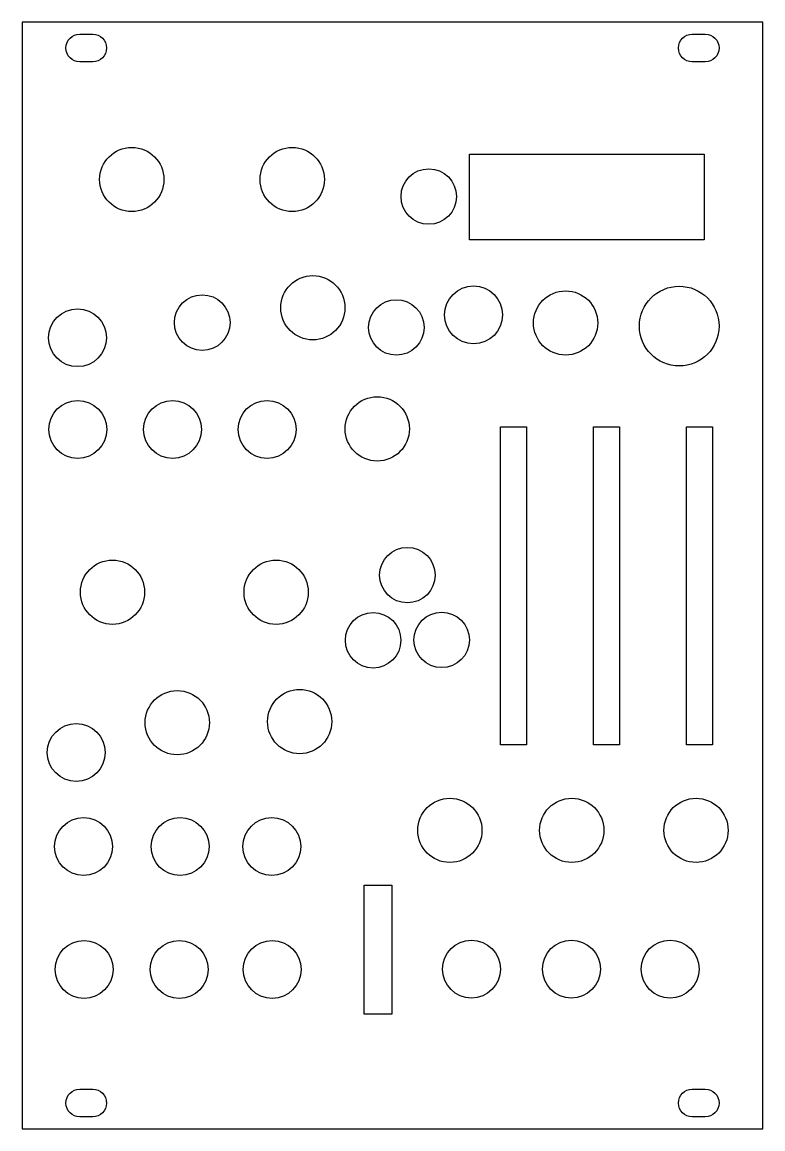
# Model space of a CAD drawing. Header units: millimetres. Extents: x 0 to 86, y -128 to 0.
import ezdxf

# ---------------------------------------------------------------- set-up
doc = ezdxf.new("R2010")
doc.units = ezdxf.units.MM
doc.layers.get('0').update_dxf_attribs({"linetype": 'CONTINUOUS'})

msp = doc.modelspace()

# ---------------------------------------------------------------- linework, layer by layer
for points in [[(0, 0), (0, -128.5), (86, -128.5), (86, 0)], [(79.2, -25.26), (51.95, -25.26), (51.95, -15.32), (79.2, -15.32)], [(58.54, -83.9), (55.54, -83.9), (55.54, -47), (58.54, -47)], [(69.34, -47), (69.34, -83.9), (66.34, -83.9), (66.34, -47)], [(80.14, -83.9), (77.14, -83.9), (77.14, -47), (80.14, -47)], [(39.72, -115.2), (39.72, -100.2), (42.92, -100.2), (42.92, -115.2)]]:
    msp.add_lwpolyline(points, close=True)
for points in [[(6.69, -1.4), (8.19, -1.4, -1), (8.19, -4.6), (6.69, -4.6, -1)], [(79.31, -4.6), (77.81, -4.6, -1), (77.81, -1.4), (79.31, -1.4, -1)], [(6.69, -123.9), (8.19, -123.9, -1), (8.19, -127.1), (6.69, -127.1, -1)], [(79.31, -127.1), (77.81, -127.1, -1), (77.81, -123.9), (79.31, -123.9, -1)]]:
    msp.add_lwpolyline(points, format="xyb", close=True)
for centre, radius in [((12.73, -18.27), 3.73), ((31.36, -18.27), 3.73), ((47.21, -20.25), 3.22), ((33.75, -33.16), 3.73), ((52.41, -33.99), 3.36), ((76.29, -35.29), 4.63), ((20.91, -34.89), 3.23), ((63.1, -34.93), 3.73), ((6.43, -36.64), 3.36), ((43.45, -35.45), 3.22), ((41.23, -47.23), 3.73), ((6.46, -47.29), 3.36), ((17.46, -47.29), 3.36), ((28.44, -47.29), 3.36), ((44.73, -64.21), 3.22), ((10.49, -66.19), 3.73), ((29.49, -66.19), 3.73), ((40.75, -71.77), 3.22), ((48.71, -71.73), 3.22), ((18.01, -81.34), 3.73), ((32.22, -81.21), 3.73), ((6.28, -84.8), 3.36), ((49.66, -93.84), 3.73), ((63.81, -93.84), 3.73), ((78.24, -93.84), 3.73), ((7.13, -95.72), 3.36), ((18.34, -95.72), 3.36), ((28.99, -95.72), 3.36), ((7.19, -109.99), 3.36), ((18.24, -109.99), 3.36), ((29.03, -109.99), 3.36), ((52.17, -109.95), 3.36), ((63.77, -109.95), 3.36), ((75.23, -109.95), 3.36)]:
    msp.add_circle(centre, radius)

doc.saveas('drawing.dxf')
